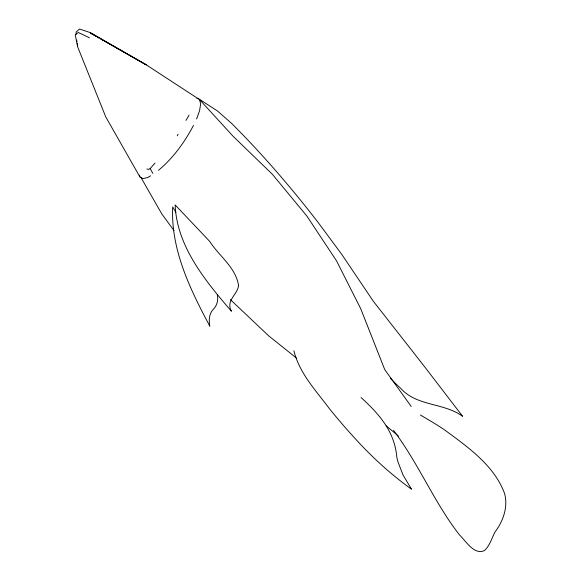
<?xml version="1.0" encoding="UTF-8"?>
<svg xmlns="http://www.w3.org/2000/svg" width="581" height="581" viewBox="0 0 581 581"><rect width="100%" height="100%" fill="white"/><g stroke="black" fill="none" stroke-linecap="round" stroke-linejoin="round"><path stroke-width="0.87" d="M76.126 34.315L76.126 32.093L79.517 29.05L90.6 32.71L146.318 64.883L199.61 99.663L233.09 136.252L272.387 174.293L306.891 216.067L336.581 260.927L360.743 308.772L384.753 369.61L411.21 406.468M196.618 118.982L199.603 110.557L200.619 103.97L199.61 99.663M193.458 125.438C184.635 142.251 173.167 158.068 158.519 170.277M177.241 135.787L178.12 134.255M186 120.449L189.065 115.089M155.047 163.043L150.174 168.57L148.642 169.383L146.884 169.006M150.639 175.811L147.552 177.612L142.824 178.578L139.854 176.849L105.742 116.875L77.622 46.749L75.239 34.744L78.362 32.5L89.365 37.736M196.857 98.254L198.557 98.726L217.621 111.087L232.407 124.116L245.051 137.087A426.556 161.663 54.4 0 1 318.729 223.264L341.621 254.195L373.51 301.488L424.951 367.177L462.607 416.308C443.782 402.546 416.875 406.497 400.767 388.384A96.569 36.603 54.4 0 1 390.635 378.478M95.996 36.233L90.542 33.132L96.047 36.262M99.119 38.012L97.557 37.126L99.184 38.055M100.673 38.898L146.318 64.883L104.682 41.186M100.76 38.949L103.113 40.292M420.39 415.023L432.7 422.322A253.49 96.076 54.4 0 1 444.116 429.562C467.48 446.811 494.409 465.381 504.657 493.741C508.201 507.315 503.073 521.266 495.005 532.029C491.679 538.311 489.848 545.77 484.358 550.621C473.973 555.262 465.947 541.005 459.513 534.963C434.101 502.333 418.451 463.275 393.511 430.354M296.31 357.932L268.792 335.956L230.381 299.607M386.14 425.786L398.493 436.091M361.041 397.549C379.378 414.202 394.702 431.69 396.859 457.429A71.143 26.966 54.4 0 0 398.123 462.353L402.982 474.909L411.515 489.195C390.621 474.183 371.535 456.768 354.316 437.66A260.949 98.901 54.4 0 1 329.957 409.38C316.427 391.093 299.433 373.474 293.906 350.808M174.002 230.577L161.801 213.924L140.834 177.278M175.898 212.355L172.702 206.901C170.618 249.423 190.292 289.665 209.806 326.181C208.739 320.407 208.978 313.784 213.3 309.324C217.098 305.483 218.536 299.84 217.279 294.603M150.174 168.57L152.847 173.421M139.447 175.128L139.854 176.849M76.707 40.096L76.968 41.73M77.229 43.364L77.614 45.812M238.566 285.656C237.346 294.872 225.53 300.588 231.434 311.249C205.58 281.189 176.784 246.46 175.135 204.904L209.719 241.413C219.008 256.068 235.944 267.463 238.566 285.656"/></g></svg>
